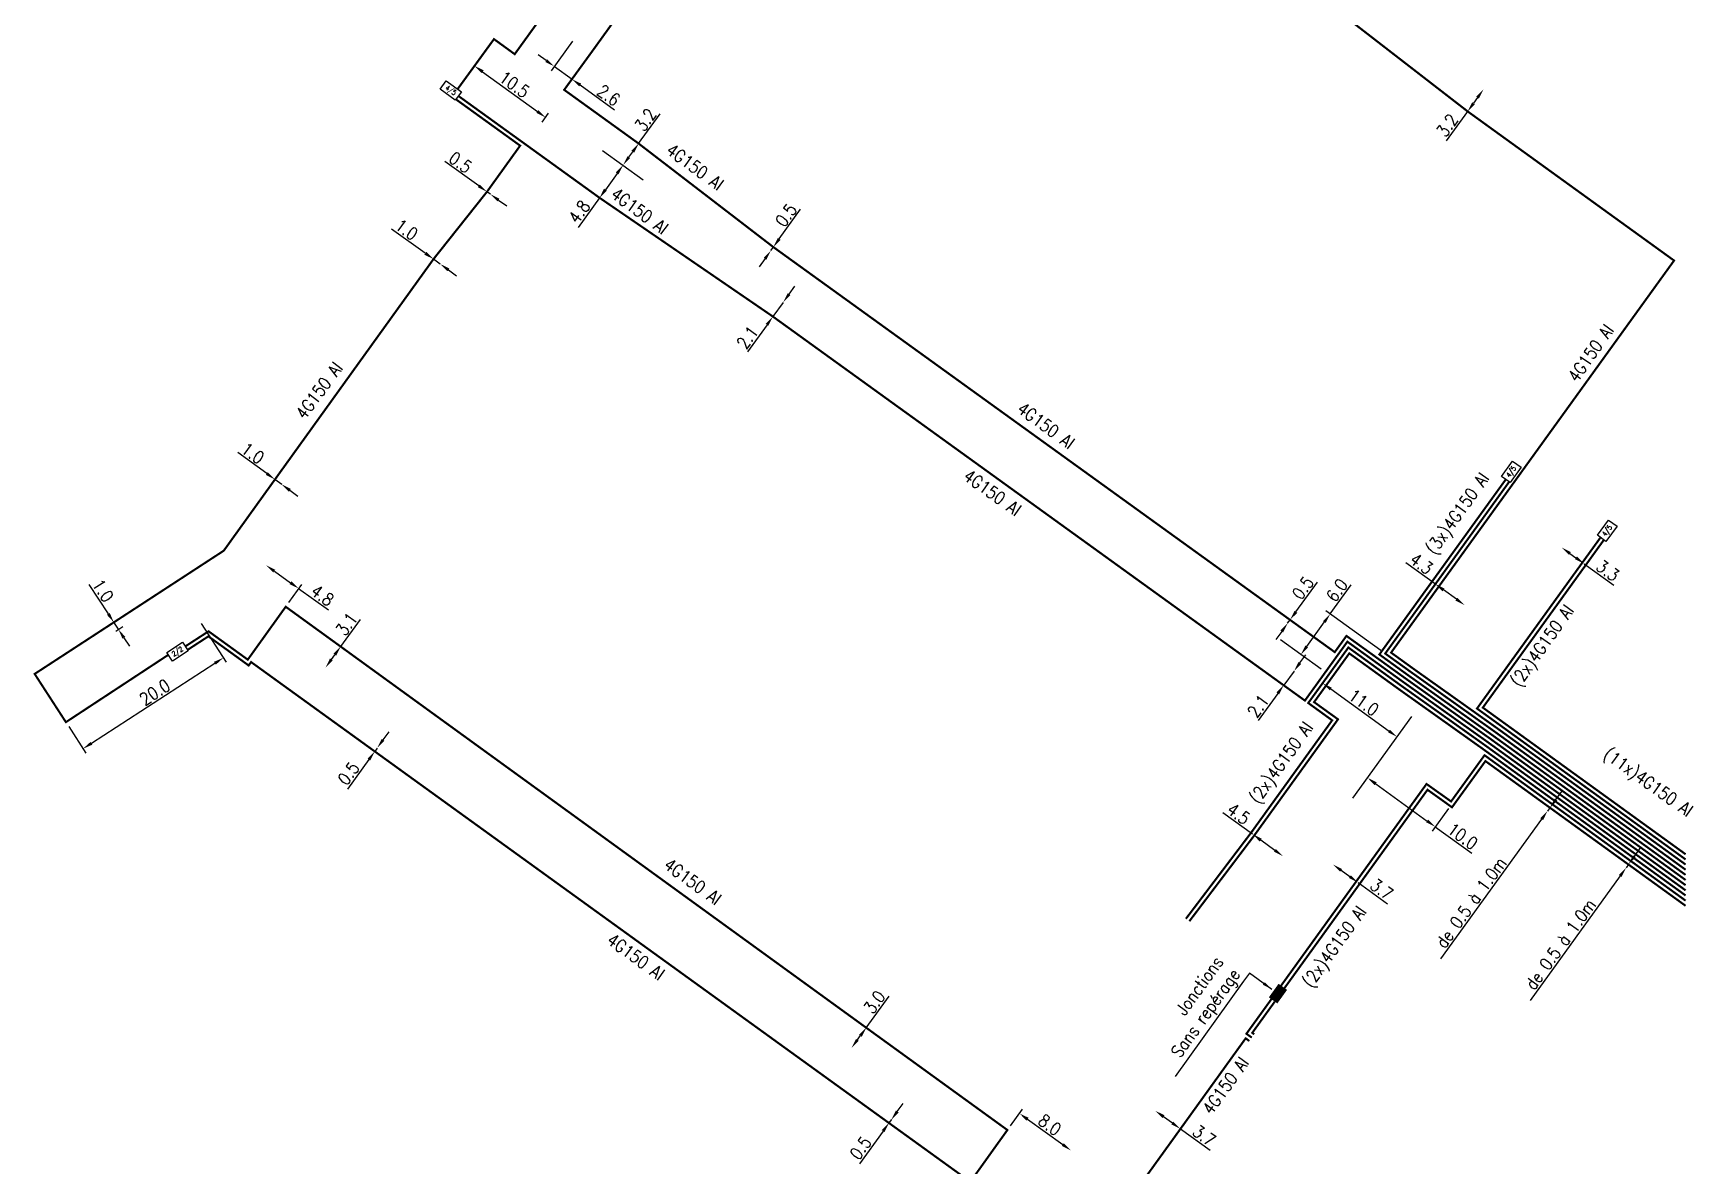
# Model space of a CAD drawing. Header units: millimetres. Extents: x 146511 to 147006, y 145000 to 146000.
# Drawn here: x 146802.3 to 147000.9, y 145139.3 to 145274.8 of the extents above; entities that cross this region are included whole.
import ezdxf
from ezdxf.enums import TextEntityAlignment as Align

# ---------------------------------------------------------------- set-up
doc = ezdxf.new("R2010")
doc.units = ezdxf.units.MM
doc.header["$PDMODE"] = 34
doc.layers.get('0').update_dxf_attribs({"linetype": 'CONTINUOUS'})
doc.layers.get('DEFPOINTS').update_dxf_attribs({"linetype": 'CONTINUOUS'})
for name, color, linetype in [('B_110', 1, 'CONTINUOUS'), ('B_300', 7, 'CONTINUOUS'), ('B_310', 7, 'CONTINUOUS')]:
    doc.layers.add(name, color=color, linetype=linetype)
doc.styles.add('M_ROMANS', font='ROMANS.shx', dxfattribs={"width": 0.75})
doc.styles.get("Standard").update_dxf_attribs({"font": 'romans.shx', "width": 0.85})
doc.dimstyles.get("Standard").update_dxf_attribs({"dimtxt": 1.5, "dimasz": 1.2, "dimexe": 0.625, "dimexo": 0.625, "dimgap": 0.25, "dimtad": 1, "dimdec": 1, "dimzin": 0, "dimdsep": 46, "dimtxsty": 'Standard', "dimcen": -0.5, "dimadec": 0, "dimazin": 0, "dimtfac": 1, "dimtdec": 1, "dimtmove": 0, "dimatfit": 3, "dimfxl": 1, "dimtolj": 1, "dimtzin": 0, "dimarcsym": 0})

# ---------------------------------------------------------------- blocks, each defined once
blk = doc.blocks.new('*D19')
at = {"layer": 'B_110', "color": 0, "linetype": 'Continuous', "lineweight": -2, "transparency": 16777216}
for p, q in [((146919.21, 145144.07), (146920.65, 145146.07)), ((146921.26, 145144.86), (146925.48, 145141.82))]:
    blk.add_line(p, q, dxfattribs=at)
at = {"layer": 'B_110', "color": 0, "linetype": 'Continuous', "transparency": 16777216}
for points in [[(146921.38, 145145.03), (146921.14, 145144.7), (146920.29, 145145.56)], [(146925.59, 145141.99), (146925.36, 145141.66), (146926.45, 145141.12)]]:
    blk.add_solid(points, dxfattribs=at)
at = {"layer": 'DEFPOINTS', "color": 0, "linetype": 'Continuous', "transparency": 16777216}
for p in [(146918.85, 145143.57), (146926.45, 145141.12), (146926.45, 145141.12)]:
    blk.add_point(p, dxfattribs=at)
at = {"layer": 'B_110', "color": 0, "linetype": 'Continuous', "transparency": 16777216, "insert": (146923.92, 145144.18), "char_height": 1.5, "attachment_point": 5, "rotation": 324.2233}
blk.add_mtext('\\A1;8.0', dxfattribs=at)
blk = doc.blocks.new('*D21')
at = {"layer": 'B_110', "color": 0, "linetype": 'Continuous', "lineweight": -2, "transparency": 16777216}
for p, q in [((146901.96, 145155.81), (146904.69, 145159.57)), ((146900.9, 145154.36), (146901.25, 145154.84))]:
    blk.add_line(p, q, dxfattribs=at)
at = {"layer": 'B_110', "color": 0, "linetype": 'Continuous', "transparency": 16777216}
for points in [[(146900.74, 145154.47), (146901.06, 145154.24), (146900.2, 145153.38)], [(146901.09, 145154.96), (146901.42, 145154.72), (146901.96, 145155.81)]]:
    blk.add_solid(points, dxfattribs=at)
at = {"layer": 'DEFPOINTS', "color": 0, "linetype": 'Continuous', "transparency": 16777216}
for p in [(146901.96, 145155.81), (146900.2, 145153.38), (146900.2, 145153.38)]:
    blk.add_point(p, dxfattribs=at)
at = {"layer": 'B_110', "color": 0, "linetype": 'Continuous', "transparency": 16777216, "insert": (146902.95, 145158.88), "char_height": 1.5, "attachment_point": 5, "rotation": 54.0494}
blk.add_mtext('\\A1;3.0', dxfattribs=at)
blk = doc.blocks.new('*D22')
at = {"layer": 'B_110', "color": 0, "linetype": 'Continuous', "lineweight": -2, "transparency": 16777216}
for p, q in [((146905.68, 145145.79), (146906.38, 145146.76)), ((146904.97, 145144.81), (146904.68, 145144.41)), ((146903.98, 145143.44), (146901.17, 145139.54))]:
    blk.add_line(p, q, dxfattribs=at)
at = {"layer": 'B_110', "color": 0, "linetype": 'Continuous', "transparency": 16777216}
for points in [[(146903.82, 145143.55), (146904.14, 145143.32), (146904.68, 145144.41)], [(146905.51, 145145.9), (146905.84, 145145.67), (146904.97, 145144.81)]]:
    blk.add_solid(points, dxfattribs=at)
at = {"layer": 'DEFPOINTS', "color": 0, "linetype": 'Continuous', "transparency": 16777216}
for p in [(146904.68, 145144.41), (146904.97, 145144.81), (146904.97, 145144.81)]:
    blk.add_point(p, dxfattribs=at)
at = {"layer": 'B_110', "color": 0, "linetype": 'Continuous', "transparency": 16777216, "insert": (146901.28, 145141.42), "char_height": 1.5, "attachment_point": 5, "rotation": 54.1615}
blk.add_mtext('\\A1;0.5', dxfattribs=at)
blk = doc.blocks.new('*D23')
at = {"layer": 'B_110', "color": 0, "linetype": 'Continuous', "lineweight": -2, "transparency": 16777216}
for p, q in [((146844.15, 145190.25), (146844.86, 145191.23)), ((146842.45, 145187.91), (146839.89, 145184.37)), ((146843.45, 145189.28), (146843.15, 145188.88))]:
    blk.add_line(p, q, dxfattribs=at)
at = {"layer": 'B_110', "color": 0, "linetype": 'Continuous', "transparency": 16777216}
for points in [[(146843.99, 145190.37), (146844.31, 145190.14), (146843.45, 145189.28)], [(146842.29, 145188.02), (146842.61, 145187.79), (146843.15, 145188.88)]]:
    blk.add_solid(points, dxfattribs=at)
at = {"layer": 'DEFPOINTS', "color": 0, "linetype": 'Continuous', "transparency": 16777216}
for p in [(146843.15, 145188.88), (146843.45, 145189.28), (146843.45, 145189.28)]:
    blk.add_point(p, dxfattribs=at)
at = {"layer": 'B_110', "color": 0, "linetype": 'Continuous', "transparency": 16777216, "insert": (146840.01, 145186.24), "char_height": 1.5, "attachment_point": 5, "rotation": 54.0744}
blk.add_mtext('\\A1;0.5', dxfattribs=at)
blk = doc.blocks.new('*D25')
at = {"layer": 'B_110', "color": 0, "linetype": 'Continuous', "lineweight": -2, "transparency": 16777216}
for p, q in [((146839.08, 145201.42), (146841.43, 145204.66)), ((146837.96, 145199.88), (146838.37, 145200.45))]:
    blk.add_line(p, q, dxfattribs=at)
at = {"layer": 'B_110', "color": 0, "linetype": 'Continuous', "transparency": 16777216}
for points in [[(146837.8, 145200), (146838.12, 145199.77), (146837.26, 145198.91)], [(146838.21, 145200.57), (146838.54, 145200.33), (146839.08, 145201.42)]]:
    blk.add_solid(points, dxfattribs=at)
at = {"layer": 'DEFPOINTS', "color": 0, "linetype": 'Continuous', "transparency": 16777216}
for p in [(146839.08, 145201.42), (146837.26, 145198.91), (146837.26, 145198.91)]:
    blk.add_point(p, dxfattribs=at)
at = {"layer": 'B_110', "color": 0, "linetype": 'Continuous', "transparency": 16777216, "insert": (146839.8, 145204.12), "char_height": 1.5, "attachment_point": 5, "rotation": 54.0399}
blk.add_mtext('\\A1;3.1', dxfattribs=at)
blk = doc.blocks.new('*D26')
at = {"layer": 'B_110', "color": 0, "linetype": 'Continuous', "lineweight": -2, "transparency": 16777216}
for p, q in [((146831.14, 145210.46), (146833.07, 145209.07)), ((146832.86, 145206.71), (146834.41, 145208.87)), ((146834.05, 145208.37), (146837.6, 145205.82))]:
    blk.add_line(p, q, dxfattribs=at)
at = {"layer": 'B_110', "color": 0, "linetype": 'Continuous', "transparency": 16777216}
for points in [[(146831.25, 145210.62), (146831.02, 145210.3), (146830.16, 145211.16)], [(146833.19, 145209.23), (146832.96, 145208.9), (146834.05, 145208.37)]]:
    blk.add_solid(points, dxfattribs=at)
at = {"layer": 'DEFPOINTS', "color": 0, "linetype": 'Continuous', "transparency": 16777216}
for p in [(146830.16, 145211.16), (146830.16, 145211.16), (146832.49, 145206.2)]:
    blk.add_point(p, dxfattribs=at)
at = {"layer": 'B_110', "color": 0, "linetype": 'Continuous', "transparency": 16777216, "insert": (146836.89, 145207.55), "char_height": 1.5, "attachment_point": 5, "rotation": 324.3163}
blk.add_mtext('\\A1;4.8', dxfattribs=at)
blk = doc.blocks.new('*D27')
at = {"layer": 'B_110', "color": 0, "linetype": 'Continuous', "lineweight": -2, "transparency": 16777216}
for p, q in [((146822.37, 145204.2), (146825.38, 145199.56)), ((146809.26, 145189.86), (146824.03, 145199.43)), ((146806.54, 145191.85), (146808.59, 145188.68))]:
    blk.add_line(p, q, dxfattribs=at)
at = {"layer": 'B_110', "color": 0, "linetype": 'Continuous', "transparency": 16777216}
for points in [[(146823.92, 145199.6), (146824.14, 145199.26), (146825.04, 145200.08)], [(146809.15, 145190.02), (146809.37, 145189.69), (146808.25, 145189.2)]]:
    blk.add_solid(points, dxfattribs=at)
at = {"layer": 'DEFPOINTS', "color": 0, "linetype": 'Continuous', "transparency": 16777216}
for p in [(146822.03, 145204.72), (146825.04, 145200.08), (146806.2, 145192.38)]:
    blk.add_point(p, dxfattribs=at)
at = {"layer": 'B_110', "color": 0, "linetype": 'Continuous', "transparency": 16777216, "insert": (146816.84, 145195.96), "char_height": 1.5, "attachment_point": 5, "rotation": 32.9418}
blk.add_mtext('\\A1;20.0', dxfattribs=at)
blk = doc.blocks.new('*D35')
at = {"layer": 'B_110', "color": 0, "linetype": 'Continuous', "lineweight": -2, "transparency": 16777216}
for p, q in [((146811.28, 145205.33), (146808.99, 145208.84)), ((146811.62, 145204.12), (146812.46, 145204.67)), ((146812.48, 145203.49), (146811.93, 145204.33)), ((146812.17, 145203.28), (146813, 145203.83)), ((146813.14, 145202.48), (146813.79, 145201.48))]:
    blk.add_line(p, q, dxfattribs=at)
at = {"layer": 'B_110', "color": 0, "linetype": 'Continuous', "transparency": 16777216}
for points in [[(146811.45, 145205.44), (146811.11, 145205.22), (146811.93, 145204.33)], [(146813.3, 145202.59), (146812.97, 145202.37), (146812.48, 145203.49)]]:
    blk.add_solid(points, dxfattribs=at)
at = {"layer": 'DEFPOINTS', "color": 0, "linetype": 'Continuous', "transparency": 16777216}
for p in [(146811.1, 145203.78), (146811.64, 145202.94), (146812.48, 145203.49)]:
    blk.add_point(p, dxfattribs=at)
at = {"layer": 'B_110', "color": 0, "linetype": 'Continuous', "transparency": 16777216, "insert": (146810.64, 145208.13), "char_height": 1.5, "attachment_point": 5, "rotation": 303.1089}
blk.add_mtext('\\A1;1.0', dxfattribs=at)
blk = doc.blocks.new('B_310_02')
at = {"color": 0, "linetype": 'Continuous', "flags": 128}
blk.add_lwpolyline([(-2.25, -1.25), (-2.25, 1.25), (2.25, 1.25), (2.25, -1.25)], close=True, dxfattribs=at)
at = {"color": 0, "linetype": 'Continuous', "style": 'M_ROMANS', "width": 0.75}
blk.add_text('2/2', height=1.2, dxfattribs=at).set_placement((0, 0), align=Align.MIDDLE)
at = {"color": 0, "linetype": 'Continuous', "style": 'M_ROMANS', "width": 0.75, "flags": 3}
for tag, p in [('DEF_COUP', (0, -7.5)), ('DEF_LEG', (0, -5)), ('DEF_TYPE', (0, -10))]:
    blk.add_attdef(tag, text='', height=1.2, dxfattribs=at).set_placement(p, align=Align.MIDDLE)
blk = doc.blocks.new('*D36')
at = {"layer": 'B_110', "color": 0, "linetype": 'Continuous', "lineweight": -2, "transparency": 16777216}
for p, q in [((146830.24, 145222.12), (146826.77, 145224.64)), ((146832.02, 145220.83), (146831.21, 145221.42)), ((146832.99, 145220.13), (146833.97, 145219.42))]:
    blk.add_line(p, q, dxfattribs=at)
at = {"layer": 'B_110', "color": 0, "linetype": 'Continuous', "transparency": 16777216}
for points in [[(146830.36, 145222.29), (146830.12, 145221.96), (146831.21, 145221.42)], [(146833.11, 145220.29), (146832.88, 145219.97), (146832.02, 145220.83)]]:
    blk.add_solid(points, dxfattribs=at)
at = {"layer": 'DEFPOINTS', "color": 0, "linetype": 'Continuous', "transparency": 16777216}
for p in [(146831.21, 145221.42), (146832.02, 145220.83), (146832.02, 145220.83)]:
    blk.add_point(p, dxfattribs=at)
at = {"layer": 'B_110', "color": 0, "linetype": 'Continuous', "transparency": 16777216, "insert": (146828.56, 145224.57), "char_height": 1.5, "attachment_point": 5, "rotation": 324.0681}
blk.add_mtext('\\A1;1.0', dxfattribs=at)
blk = doc.blocks.new('*D37')
at = {"layer": 'B_110', "color": 0, "linetype": 'Continuous', "lineweight": -2, "transparency": 16777216}
for p, q in [((146849.2, 145248.49), (146845.17, 145251.39)), ((146850.99, 145247.2), (146850.18, 145247.79)), ((146851.97, 145246.5), (146852.94, 145245.8))]:
    blk.add_line(p, q, dxfattribs=at)
at = {"layer": 'B_110', "color": 0, "linetype": 'Continuous', "transparency": 16777216}
for points in [[(146849.32, 145248.65), (146849.09, 145248.33), (146850.18, 145247.79)], [(146852.08, 145246.67), (146851.85, 145246.34), (146850.99, 145247.2)]]:
    blk.add_solid(points, dxfattribs=at)
at = {"layer": 'DEFPOINTS', "color": 0, "linetype": 'Continuous', "transparency": 16777216}
for p in [(146850.18, 145247.79), (146850.99, 145247.2), (146850.99, 145247.2)]:
    blk.add_point(p, dxfattribs=at)
at = {"layer": 'B_110', "color": 0, "linetype": 'Continuous', "transparency": 16777216, "insert": (146846.96, 145251.33), "char_height": 1.5, "attachment_point": 5, "rotation": 324.2958}
blk.add_mtext('\\A1;1.0', dxfattribs=at)
blk = doc.blocks.new('*D38')
at = {"layer": 'B_110', "color": 0, "linetype": 'Continuous', "lineweight": -2, "transparency": 16777216}
for p, q in [((146976.56, 145187.36), (146984.28, 145181.77)), ((146984.47, 145183.11), (146985.18, 145184.09)), ((146983.77, 145182.14), (146983.48, 145181.74)), ((146982.77, 145180.76), (146970.69, 145164.06))]:
    blk.add_line(p, q, dxfattribs=at)
at = {"layer": 'B_110', "color": 0, "linetype": 'Continuous', "transparency": 16777216}
for points in [[(146984.31, 145183.23), (146984.64, 145183), (146983.77, 145182.14)], [(146982.61, 145180.88), (146982.94, 145180.65), (146983.48, 145181.74)]]:
    blk.add_solid(points, dxfattribs=at)
at = {"layer": 'DEFPOINTS', "color": 0, "linetype": 'Continuous', "transparency": 16777216}
for p in [(146976.05, 145187.73), (146983.48, 145181.74), (146983.48, 145181.74)]:
    blk.add_point(p, dxfattribs=at)
at = {"layer": 'B_110', "color": 0, "linetype": 'Continuous', "transparency": 16777216, "insert": (146974.33, 145170.8), "char_height": 1.5, "attachment_point": 5, "rotation": 54.1218}
blk.add_mtext('\\A1;de 0.5 à 1.0m', dxfattribs=at)
blk = doc.blocks.new('*D39')
at = {"layer": 'B_110', "color": 0, "linetype": 'Continuous', "lineweight": -2, "transparency": 16777216}
for p, q in [((146993.87, 145176.32), (146994.57, 145177.29)), ((146992.17, 145173.97), (146981.39, 145159.07)), ((146993.16, 145175.35), (146992.87, 145174.94))]:
    blk.add_line(p, q, dxfattribs=at)
at = {"layer": 'B_110', "color": 0, "linetype": 'Continuous', "transparency": 16777216}
for points in [[(146993.71, 145176.44), (146994.03, 145176.2), (146993.16, 145175.35)], [(146992.01, 145174.09), (146992.33, 145173.85), (146992.87, 145174.94)]]:
    blk.add_solid(points, dxfattribs=at)
at = {"layer": 'DEFPOINTS', "color": 0, "linetype": 'Continuous', "transparency": 16777216}
for p in [(146992.87, 145174.94), (146992.87, 145174.94), (146993.16, 145175.35)]:
    blk.add_point(p, dxfattribs=at)
at = {"layer": 'B_110', "color": 0, "linetype": 'Continuous', "transparency": 16777216, "insert": (146985.03, 145165.81), "char_height": 1.5, "attachment_point": 5, "rotation": 54.1218}
blk.add_mtext('\\A1;de 0.5 à 1.0m', dxfattribs=at)
blk = doc.blocks.new('*D40')
at = {"layer": 'B_110', "color": 0, "linetype": 'Continuous', "lineweight": -2, "transparency": 16777216}
for p, q in [((146962.92, 145185), (146969.08, 145180.55)), ((146971.63, 145182.03), (146969.69, 145179.34)), ((146970.05, 145179.85), (146974.43, 145176.69))]:
    blk.add_line(p, q, dxfattribs=at)
at = {"layer": 'B_110', "color": 0, "linetype": 'Continuous', "transparency": 16777216}
for points in [[(146963.04, 145185.17), (146962.8, 145184.84), (146961.95, 145185.71)], [(146969.2, 145180.72), (146968.96, 145180.39), (146970.05, 145179.85)]]:
    blk.add_solid(points, dxfattribs=at)
at = {"layer": 'DEFPOINTS', "color": 0, "linetype": 'Continuous', "transparency": 16777216}
for p in [(146961.95, 145185.71), (146961.95, 145185.71), (146972, 145182.54)]:
    blk.add_point(p, dxfattribs=at)
at = {"layer": 'B_110', "color": 0, "linetype": 'Continuous', "transparency": 16777216, "insert": (146973.32, 145178.73), "char_height": 1.5, "attachment_point": 5, "rotation": 324.1615}
blk.add_mtext('\\A1;10.0', dxfattribs=at)
blk = doc.blocks.new('*D41')
at = {"layer": 'B_110', "color": 0, "linetype": 'Continuous', "lineweight": -2, "transparency": 16777216}
for p, q in [((146937.53, 145145.17), (146938.59, 145144.41)), ((146939.56, 145143.71), (146943.11, 145141.15))]:
    blk.add_line(p, q, dxfattribs=at)
at = {"layer": 'B_110', "color": 0, "linetype": 'Continuous', "transparency": 16777216}
for points in [[(146937.65, 145145.33), (146937.41, 145145.01), (146936.56, 145145.87)], [(146938.7, 145144.57), (146938.47, 145144.25), (146939.56, 145143.71)]]:
    blk.add_solid(points, dxfattribs=at)
at = {"layer": 'DEFPOINTS', "color": 0, "linetype": 'Continuous', "transparency": 16777216}
for p in [(146936.56, 145145.87), (146936.56, 145145.87), (146939.56, 145143.71)]:
    blk.add_point(p, dxfattribs=at)
at = {"layer": 'B_110', "color": 0, "linetype": 'Continuous', "transparency": 16777216, "insert": (146942.4, 145142.89), "char_height": 1.5, "attachment_point": 5, "rotation": 324.2352}
blk.add_mtext('\\A1;3.7', dxfattribs=at)
blk = doc.blocks.new('*D42')
at = {"layer": 'B_110', "color": 0, "linetype": 'Continuous', "lineweight": -2, "transparency": 16777216}
for p, q in [((146958.78, 145174.65), (146959.83, 145173.89)), ((146960.81, 145173.19), (146964.35, 145170.63))]:
    blk.add_line(p, q, dxfattribs=at)
at = {"layer": 'B_110', "color": 0, "linetype": 'Continuous', "transparency": 16777216}
for points in [[(146958.9, 145174.81), (146958.66, 145174.49), (146957.81, 145175.35)], [(146959.95, 145174.05), (146959.72, 145173.73), (146960.81, 145173.19)]]:
    blk.add_solid(points, dxfattribs=at)
at = {"layer": 'DEFPOINTS', "color": 0, "linetype": 'Continuous', "transparency": 16777216}
for p in [(146957.81, 145175.35), (146957.81, 145175.35), (146960.81, 145173.19)]:
    blk.add_point(p, dxfattribs=at)
at = {"layer": 'B_110', "color": 0, "linetype": 'Continuous', "transparency": 16777216, "insert": (146963.65, 145172.37), "char_height": 1.5, "attachment_point": 5, "rotation": 324.201}
blk.add_mtext('\\A1;3.7', dxfattribs=at)
blk = doc.blocks.new('*D43')
at = {"layer": 'B_110', "color": 0, "linetype": 'Continuous', "lineweight": -2, "transparency": 16777216}
for p, q in [((146948.19, 145178.97), (146944.64, 145181.53)), ((146950.87, 145177.04), (146949.16, 145178.27))]:
    blk.add_line(p, q, dxfattribs=at)
at = {"layer": 'B_110', "color": 0, "linetype": 'Continuous', "transparency": 16777216}
for points in [[(146949.28, 145178.43), (146949.05, 145178.1), (146948.19, 145178.97)], [(146950.98, 145177.2), (146950.75, 145176.88), (146951.84, 145176.34)]]:
    blk.add_solid(points, dxfattribs=at)
at = {"layer": 'DEFPOINTS', "color": 0, "linetype": 'Continuous', "transparency": 16777216}
for p in [(146948.19, 145178.97), (146951.84, 145176.34), (146951.84, 145176.34)]:
    blk.add_point(p, dxfattribs=at)
at = {"layer": 'B_110', "color": 0, "linetype": 'Continuous', "transparency": 16777216, "insert": (146946.51, 145181.41), "char_height": 1.5, "attachment_point": 5, "rotation": 324.198}
blk.add_mtext('\\A1;4.5', dxfattribs=at)
blk = doc.blocks.new('*D44')
at = {"layer": 'B_110', "color": 0, "linetype": 'Continuous', "lineweight": -2, "transparency": 16777216}
blk.add_line((146957.55, 145196.35), (146964.52, 145191.31), dxfattribs=at)
at = {"layer": 'B_110', "color": 0, "linetype": 'Continuous', "transparency": 16777216}
for points in [[(146957.66, 145196.51), (146957.43, 145196.19), (146956.57, 145197.05)], [(146964.63, 145191.48), (146964.4, 145191.15), (146965.49, 145190.61)]]:
    blk.add_solid(points, dxfattribs=at)
at = {"layer": 'DEFPOINTS', "color": 0, "linetype": 'Continuous', "transparency": 16777216}
for p in [(146956.57, 145197.05), (146965.49, 145190.61), (146965.49, 145190.61)]:
    blk.add_point(p, dxfattribs=at)
at = {"layer": 'B_110', "color": 0, "linetype": 'Continuous', "transparency": 16777216, "insert": (146961.48, 145194.74), "char_height": 1.5, "attachment_point": 5, "rotation": 324.1615}
blk.add_mtext('\\A1;11.0', dxfattribs=at)
blk = doc.blocks.new('*D45')
at = {"layer": 'B_110', "color": 0, "linetype": 'Continuous', "lineweight": -2, "transparency": 16777216}
for p, q in [((146957.48, 145205.34), (146960, 145208.83)), ((146963.55, 145200.95), (146956.97, 145205.7)), ((146954.67, 145201.45), (146956.78, 145204.37))]:
    blk.add_line(p, q, dxfattribs=at)
at = {"layer": 'B_110', "color": 0, "linetype": 'Continuous', "transparency": 16777216}
for points in [[(146956.61, 145204.48), (146956.94, 145204.25), (146957.48, 145205.34)], [(146954.51, 145201.56), (146954.83, 145201.33), (146953.97, 145200.47)]]:
    blk.add_solid(points, dxfattribs=at)
at = {"layer": 'DEFPOINTS', "color": 0, "linetype": 'Continuous', "transparency": 16777216}
for p in [(146953.97, 145200.47), (146953.97, 145200.47), (146964.06, 145200.59)]:
    blk.add_point(p, dxfattribs=at)
at = {"layer": 'B_110', "color": 0, "linetype": 'Continuous', "transparency": 16777216, "insert": (146958.28, 145208.16), "char_height": 1.5, "attachment_point": 5, "rotation": 54.1888}
blk.add_mtext('\\A1;6.0', dxfattribs=at)
blk = doc.blocks.new('*D46')
at = {"layer": 'B_110', "color": 0, "linetype": 'Continuous', "lineweight": -2, "transparency": 16777216}
for p, q in [((146953.85, 145199.46), (146954.55, 145200.44)), ((146953.15, 145198.49), (146951.91, 145196.79)), ((146951.21, 145195.82), (146948.86, 145192.57))]:
    blk.add_line(p, q, dxfattribs=at)
at = {"layer": 'B_110', "color": 0, "linetype": 'Continuous', "transparency": 16777216}
for points in [[(146953.69, 145199.58), (146954.01, 145199.35), (146953.15, 145198.49)], [(146951.05, 145195.94), (146951.37, 145195.7), (146951.91, 145196.79)]]:
    blk.add_solid(points, dxfattribs=at)
at = {"layer": 'DEFPOINTS', "color": 0, "linetype": 'Continuous', "transparency": 16777216}
for p in [(146953.15, 145198.49), (146953.15, 145198.49), (146951.91, 145196.79)]:
    blk.add_point(p, dxfattribs=at)
at = {"layer": 'B_110', "color": 0, "linetype": 'Continuous', "transparency": 16777216, "insert": (146948.87, 145194.3), "char_height": 1.5, "attachment_point": 5, "rotation": 54.1119}
blk.add_mtext('\\A1;2.1', dxfattribs=at)
blk = doc.blocks.new('*D47')
at = {"layer": 'B_110', "color": 0, "linetype": 'Continuous', "lineweight": -2, "transparency": 16777216}
for p, q in [((146892.72, 145243.59), (146893.42, 145244.57)), ((146892.02, 145242.62), (146890.79, 145240.92)), ((146890.09, 145239.94), (146887.74, 145236.69))]:
    blk.add_line(p, q, dxfattribs=at)
at = {"layer": 'B_110', "color": 0, "linetype": 'Continuous', "transparency": 16777216}
for points in [[(146892.56, 145243.71), (146892.88, 145243.48), (146892.02, 145242.62)], [(146889.93, 145240.06), (146890.25, 145239.83), (146890.79, 145240.92)]]:
    blk.add_solid(points, dxfattribs=at)
at = {"layer": 'DEFPOINTS', "color": 0, "linetype": 'Continuous', "transparency": 16777216}
for p in [(146892.02, 145242.62), (146892.02, 145242.62), (146890.79, 145240.92)]:
    blk.add_point(p, dxfattribs=at)
at = {"layer": 'B_110', "color": 0, "linetype": 'Continuous', "transparency": 16777216, "insert": (146887.76, 145238.42), "char_height": 1.5, "attachment_point": 5, "rotation": 54.186}
blk.add_mtext('\\A1;2.1', dxfattribs=at)
blk = doc.blocks.new('*D48')
at = {"layer": 'B_110', "color": 0, "linetype": 'Continuous', "lineweight": -2, "transparency": 16777216}
for p, q in [((146953.37, 145205.59), (146955.94, 145209.13)), ((146952.38, 145204.21), (146952.67, 145204.62)), ((146951.68, 145203.24), (146950.97, 145202.27))]:
    blk.add_line(p, q, dxfattribs=at)
at = {"layer": 'B_110', "color": 0, "linetype": 'Continuous', "transparency": 16777216}
for points in [[(146953.21, 145205.71), (146953.54, 145205.47), (146952.67, 145204.62)], [(146951.51, 145203.36), (146951.84, 145203.12), (146952.38, 145204.21)]]:
    blk.add_solid(points, dxfattribs=at)
at = {"layer": 'DEFPOINTS', "color": 0, "linetype": 'Continuous', "transparency": 16777216}
for p in [(146952.38, 145204.21), (146952.38, 145204.21), (146952.67, 145204.62)]:
    blk.add_point(p, dxfattribs=at)
at = {"layer": 'B_110', "color": 0, "linetype": 'Continuous', "transparency": 16777216, "insert": (146954.2, 145208.44), "char_height": 1.5, "attachment_point": 5, "rotation": 54.1369}
blk.add_mtext('\\A1;0.5', dxfattribs=at)
blk = doc.blocks.new('*D49')
at = {"layer": 'B_110', "color": 0, "linetype": 'Continuous', "lineweight": -2, "transparency": 16777216}
for p, q in [((146891.56, 145250.2), (146894.11, 145253.75)), ((146889.86, 145247.85), (146889.16, 145246.88)), ((146890.56, 145248.82), (146890.85, 145249.23))]:
    blk.add_line(p, q, dxfattribs=at)
at = {"layer": 'B_110', "color": 0, "linetype": 'Continuous', "transparency": 16777216}
for points in [[(146891.39, 145250.32), (146891.72, 145250.09), (146890.85, 145249.23)], [(146889.7, 145247.97), (146890.02, 145247.73), (146890.56, 145248.82)]]:
    blk.add_solid(points, dxfattribs=at)
at = {"layer": 'DEFPOINTS', "color": 0, "linetype": 'Continuous', "transparency": 16777216}
for p in [(146890.56, 145248.82), (146890.56, 145248.82), (146890.85, 145249.23)]:
    blk.add_point(p, dxfattribs=at)
at = {"layer": 'B_110', "color": 0, "linetype": 'Continuous', "transparency": 16777216, "insert": (146892.37, 145253.05), "char_height": 1.5, "attachment_point": 5, "rotation": 54.1958}
blk.add_mtext('\\A1;0.5', dxfattribs=at)
blk = doc.blocks.new('*D50')
at = {"layer": 'B_110', "color": 0, "linetype": 'Continuous', "lineweight": -2, "transparency": 16777216}
for p, q in [((146970.06, 145208.9), (146966.52, 145211.46)), ((146972.58, 145207.09), (146971.04, 145208.2))]:
    blk.add_line(p, q, dxfattribs=at)
at = {"layer": 'B_110', "color": 0, "linetype": 'Continuous', "transparency": 16777216}
for points in [[(146971.15, 145208.36), (146970.92, 145208.04), (146970.06, 145208.9)], [(146972.69, 145207.25), (146972.46, 145206.93), (146973.55, 145206.39)]]:
    blk.add_solid(points, dxfattribs=at)
at = {"layer": 'DEFPOINTS', "color": 0, "linetype": 'Continuous', "transparency": 16777216}
for p in [(146970.06, 145208.9), (146973.55, 145206.39), (146973.55, 145206.39)]:
    blk.add_point(p, dxfattribs=at)
at = {"layer": 'B_110', "color": 0, "linetype": 'Continuous', "transparency": 16777216, "insert": (146968.39, 145211.34), "char_height": 1.5, "attachment_point": 5, "rotation": 324.1818}
blk.add_mtext('\\A1;4.3', dxfattribs=at)
blk = doc.blocks.new('*D51')
at = {"layer": 'B_110', "color": 0, "linetype": 'Continuous', "lineweight": -2, "transparency": 16777216}
for p, q in [((146973.92, 145265.47), (146971.36, 145261.93)), ((146975.11, 145267.12), (146974.62, 145266.45))]:
    blk.add_line(p, q, dxfattribs=at)
at = {"layer": 'B_110', "color": 0, "linetype": 'Continuous', "transparency": 16777216}
for points in [[(146974.94, 145267.24), (146975.27, 145267), (146975.81, 145268.09)], [(146974.46, 145266.56), (146974.78, 145266.33), (146973.92, 145265.47)]]:
    blk.add_solid(points, dxfattribs=at)
at = {"layer": 'DEFPOINTS', "color": 0, "linetype": 'Continuous', "transparency": 16777216}
for p in [(146975.81, 145268.09), (146975.81, 145268.09), (146973.92, 145265.47)]:
    blk.add_point(p, dxfattribs=at)
at = {"layer": 'B_110', "color": 0, "linetype": 'Continuous', "transparency": 16777216, "insert": (146971.48, 145263.8), "char_height": 1.5, "attachment_point": 5, "rotation": 54.14}
blk.add_mtext('\\A1;3.2', dxfattribs=at)
blk = doc.blocks.new('B_310_03')
at = {"color": 0, "linetype": 'Continuous', "flags": 128}
blk.add_lwpolyline([(-2.25, -1.25), (-2.25, 1.25), (2.25, 1.25), (2.25, -1.25)], close=True, dxfattribs=at)
at = {"color": 0, "linetype": 'Continuous', "style": 'M_ROMANS', "width": 0.75}
blk.add_text('4/5', height=1.2, dxfattribs=at).set_placement((0, 0), align=Align.MIDDLE)
at = {"color": 0, "linetype": 'Continuous', "width": 0.75, "flags": 3}
for tag, p in [('DEF_COUP', (0, -7.5)), ('DEF_LEG', (0, -5)), ('DEF_TYPE', (0, -10))]:
    blk.add_attdef(tag, text='', height=1.2, dxfattribs=at).set_placement(p, align=Align.MIDDLE)
blk = doc.blocks.new('*D52')
at = {"layer": 'B_110', "color": 0, "linetype": 'Continuous', "lineweight": -2, "transparency": 16777216}
for p, q in [((146986.16, 145212.57), (146986.88, 145212.04)), ((146987.86, 145211.34), (146991.4, 145208.78))]:
    blk.add_line(p, q, dxfattribs=at)
at = {"layer": 'B_110', "color": 0, "linetype": 'Continuous', "transparency": 16777216}
for points in [[(146986.27, 145212.73), (146986.04, 145212.41), (146985.18, 145213.27)], [(146987, 145212.2), (146986.77, 145211.88), (146987.86, 145211.34)]]:
    blk.add_solid(points, dxfattribs=at)
at = {"layer": 'DEFPOINTS', "color": 0, "linetype": 'Continuous', "transparency": 16777216}
for p in [(146985.18, 145213.27), (146985.18, 145213.27), (146987.86, 145211.34)]:
    blk.add_point(p, dxfattribs=at)
at = {"layer": 'B_110', "color": 0, "linetype": 'Continuous', "transparency": 16777216, "insert": (146990.7, 145210.52), "char_height": 1.5, "attachment_point": 5, "rotation": 324.182}
blk.add_mtext('\\A1;3.3', dxfattribs=at)
blk = doc.blocks.new('*D53')
at = {"layer": 'B_110', "color": 0, "linetype": 'Continuous', "lineweight": -2, "transparency": 16777216}
for p, q in [((146872.15, 145258.05), (146870.75, 145256.1)), ((146870.05, 145255.13), (146867.49, 145251.59))]:
    blk.add_line(p, q, dxfattribs=at)
at = {"layer": 'B_110', "color": 0, "linetype": 'Continuous', "transparency": 16777216}
for points in [[(146871.99, 145258.17), (146872.32, 145257.93), (146872.86, 145259.02)], [(146870.59, 145256.22), (146870.91, 145255.99), (146870.05, 145255.13)]]:
    blk.add_solid(points, dxfattribs=at)
at = {"layer": 'DEFPOINTS', "color": 0, "linetype": 'Continuous', "transparency": 16777216}
for p in [(146872.86, 145259.02), (146872.86, 145259.02), (146870.05, 145255.13)]:
    blk.add_point(p, dxfattribs=at)
at = {"layer": 'B_110', "color": 0, "linetype": 'Continuous', "transparency": 16777216, "insert": (146867.61, 145253.46), "char_height": 1.5, "attachment_point": 5, "rotation": 54.1751}
blk.add_mtext('\\A1;4.8', dxfattribs=at)
blk = doc.blocks.new('*D54')
at = {"layer": 'B_110', "color": 0, "linetype": 'Continuous', "lineweight": -2, "transparency": 16777216}
for p, q in [((146874.73, 145261.62), (146877.29, 145265.16)), ((146873.56, 145260), (146874.03, 145260.64))]:
    blk.add_line(p, q, dxfattribs=at)
at = {"layer": 'B_110', "color": 0, "linetype": 'Continuous', "transparency": 16777216}
for points in [[(146873.86, 145260.76), (146874.19, 145260.53), (146874.73, 145261.62)], [(146873.4, 145260.11), (146873.72, 145259.88), (146872.86, 145259.02)]]:
    blk.add_solid(points, dxfattribs=at)
at = {"layer": 'DEFPOINTS', "color": 0, "linetype": 'Continuous', "transparency": 16777216}
for p in [(146874.73, 145261.62), (146872.86, 145259.02), (146872.86, 145259.02)]:
    blk.add_point(p, dxfattribs=at)
at = {"layer": 'B_110', "color": 0, "linetype": 'Continuous', "transparency": 16777216, "insert": (146875.55, 145264.46), "char_height": 1.5, "attachment_point": 5, "rotation": 54.1751}
blk.add_mtext('\\A1;3.2', dxfattribs=at)
blk = doc.blocks.new('*D55')
at = {"layer": 'B_110', "color": 0, "linetype": 'Continuous', "lineweight": -2, "transparency": 16777216}
for p, q in [((146855.6, 145256.55), (146851.53, 145259.47)), ((146856.99, 145255.56), (146856.58, 145255.85)), ((146857.96, 145254.86), (146858.94, 145254.16))]:
    blk.add_line(p, q, dxfattribs=at)
at = {"layer": 'B_110', "color": 0, "linetype": 'Continuous', "transparency": 16777216}
for points in [[(146855.72, 145256.72), (146855.49, 145256.39), (146856.58, 145255.85)], [(146858.08, 145255.02), (146857.84, 145254.7), (146856.99, 145255.56)]]:
    blk.add_solid(points, dxfattribs=at)
at = {"layer": 'DEFPOINTS', "color": 0, "linetype": 'Continuous', "transparency": 16777216}
for p in [(146856.58, 145255.85), (146856.99, 145255.56), (146856.99, 145255.56)]:
    blk.add_point(p, dxfattribs=at)
at = {"layer": 'B_110', "color": 0, "linetype": 'Continuous', "transparency": 16777216, "insert": (146853.4, 145259.36), "char_height": 1.5, "attachment_point": 5, "rotation": 324.3495}
blk.add_mtext('\\A1;0.5', dxfattribs=at)
blk = doc.blocks.new('*D56')
at = {"layer": 'B_110', "color": 0, "linetype": 'Continuous', "lineweight": -2, "transparency": 16777216}
for p, q in [((146856.06, 145270.21), (146862.61, 145265.45)), ((146863.18, 145264.2), (146863.95, 145265.25))]:
    blk.add_line(p, q, dxfattribs=at)
at = {"layer": 'B_110', "color": 0, "linetype": 'Continuous', "transparency": 16777216}
for points in [[(146856.18, 145270.38), (146855.94, 145270.05), (146855.09, 145270.92)], [(146862.73, 145265.61), (146862.5, 145265.29), (146863.58, 145264.75)]]:
    blk.add_solid(points, dxfattribs=at)
at = {"layer": 'DEFPOINTS', "color": 0, "linetype": 'Continuous', "transparency": 16777216}
for p in [(146855.09, 145270.92), (146862.82, 145263.69), (146863.58, 145264.75)]:
    blk.add_point(p, dxfattribs=at)
at = {"layer": 'B_110', "color": 0, "linetype": 'Continuous', "transparency": 16777216, "insert": (146859.86, 145268.69), "char_height": 1.5, "attachment_point": 5, "rotation": 323.9786}
blk.add_mtext('\\A1;10.5', dxfattribs=at)
blk = doc.blocks.new('*D59')
at = {"layer": 'B_110', "color": 0, "linetype": 'Continuous', "lineweight": -2, "transparency": 16777216}
for p, q in [((146866.81, 145273.86), (146864.28, 145270.34)), ((146863.67, 145271.55), (146862.7, 145272.25)), ((146868.92, 145272.34), (146866.39, 145268.82)), ((146864.65, 145270.85), (146866.76, 145269.33)), ((146867.73, 145268.63), (146871.85, 145265.66))]:
    blk.add_line(p, q, dxfattribs=at)
at = {"layer": 'B_110', "color": 0, "linetype": 'Continuous', "transparency": 16777216}
for points in [[(146863.79, 145271.71), (146863.56, 145271.39), (146864.65, 145270.85)], [(146867.85, 145268.79), (146867.61, 145268.47), (146866.76, 145269.33)]]:
    blk.add_solid(points, dxfattribs=at)
at = {"layer": 'DEFPOINTS', "color": 0, "linetype": 'Continuous', "transparency": 16777216}
for p in [(146867.18, 145274.36), (146869.29, 145272.84), (146864.65, 145270.85)]:
    blk.add_point(p, dxfattribs=at)
at = {"layer": 'B_110', "color": 0, "linetype": 'Continuous', "transparency": 16777216, "insert": (146871.15, 145267.4), "char_height": 1.5, "attachment_point": 5, "rotation": 324.2373}
blk.add_mtext('\\A1;2.6', dxfattribs=at)
blk = doc.blocks.new('B_300_03')
at = {"color": 0, "linetype": 'Continuous'}
blk.add_solid([(-1, 0.375), (-1, -0.375), (1, 0.375), (1, -0.375)], dxfattribs=at)
at = {"color": 0, "linetype": 'Continuous', "width": 0.75, "flags": 3}
for tag, p in [('DEF_LEG', (0, -4.25)), ('DEF_COUP', (0, -6.75)), ('DEF_TYPE', (0, -9.25))]:
    blk.add_attdef(tag, text='', height=1.2, dxfattribs=at).set_placement(p, align=Align.MIDDLE)

msp = doc.modelspace()

# ---------------------------------------------------------------- linework, layer by layer
at = {"layer": 'B_110', "linetype": 'Continuous', "const_width": 0.25, "flags": 128}
for points in [[(146853.07, 145268.14), (146857.42, 145274.12), (146859.9, 145272.32), (146865.09, 145279.51), (146890.06, 145314.17), (146893.62, 145319.12), (146899.15, 145315.14), (146902.51, 145319.8), (146914.4, 145311.21), (146913.8, 145310.37)], [(147000, 145173.49), (146976.52, 145190.47), (146966.5, 145197.6), (146959.42, 145202.7), (146958.02, 145200.76), (146952.67, 145204.62), (146890.85, 145249.23), (146874.73, 145261.62), (146865.82, 145268.05), (146869.3, 145272.84), (146894.53, 145307.87), (146902.62, 145319.11), (146913.7, 145311.1), (146913.39, 145310.66)], [(147000, 145175.34), (146977.41, 145191.68), (146967.39, 145198.8), (146964.76, 145200.7), (146970.47, 145208.61), (146998.62, 145247.62), (146973.92, 145265.47), (146920.19, 145307.05), (146915.22, 145310.64), (146914.62, 145309.79)], [(147000, 145172.87), (146976.24, 145190.05), (146966.22, 145197.18), (146959.53, 145202.01), (146954.45, 145194.96), (146951.91, 145196.79), (146890.79, 145240.92), (146870.05, 145255.13), (146853.16, 145267.32)], [(146818.46, 145200.44), (146806.2, 145192.38), (146802.46, 145198.15), (146811.1, 145203.78), (146825.09, 145212.9), (146831.21, 145221.42), (146850.18, 145247.79), (146856.58, 145255.85), (146860.55, 145261.37), (146852.86, 145266.92)], [(146978.49, 145221.43), (146969.66, 145209.2), (146963.36, 145200.48), (146966.79, 145198), (146976.81, 145190.87), (147000, 145174.1)], [(146978.89, 145221.14), (146970.06, 145208.9), (146964.06, 145200.59), (146967.1, 145198.4), (146977.12, 145191.27), (147000, 145174.72)], [(146989.82, 145214.48), (146987.66, 145211.49), (146975.04, 145194.01), (147000, 145175.95)], [(146990.22, 145214.19), (146988.06, 145211.19), (146975.74, 145194.12), (147000, 145176.57)], [(146820.49, 145201.45), (146823.27, 145203.25), (146827.96, 145199.86), (146832.5, 145206.19), (146839.08, 145201.42), (146901.96, 145155.81), (146918.85, 145143.57), (146914.42, 145137.38), (146917.21, 145135.36), (146915.7, 145133.43), (146926.09, 145125.92), (146927.58, 145127.87), (146931.62, 145124.95), (146983.99, 145087.16), (146987.31, 145084.78)], [(146820.76, 145201.03), (146823.25, 145202.65), (146828.07, 145199.16), (146828.36, 145199.57), (146843.15, 145188.88), (146904.68, 145144.41), (146914.01, 145137.67), (146913.72, 145137.26), (146916.5, 145135.26), (146911.53, 145128.9)], [(146940.21, 145168.85), (146947.99, 145179.12), (146957.71, 145192.6), (146954.85, 145194.67), (146959.65, 145201.31), (146965.92, 145196.78), (146975.95, 145189.65), (147000, 145172.25)], [(147000, 145171.64), (146975.65, 145189.24), (146965.63, 145196.37), (146959.76, 145200.61), (146955.55, 145194.78), (146958.41, 145192.72), (146948.39, 145178.82), (146940.62, 145168.55)], [(146951.6, 145160.85), (146960.6, 145173.33), (146969, 145184.98), (146971.94, 145182.89), (146975.94, 145188.42), (147000, 145171.02)], [(146952.01, 145160.56), (146961.01, 145173.04), (146969.12, 145184.29), (146972.05, 145182.19), (146976.05, 145187.72), (147000, 145170.4)], [(146950.44, 145159.23), (146947.45, 145155.09), (146948.1, 145154.63)], [(146950.84, 145158.93), (146948.15, 145155.2), (146948.39, 145155.03)], [(146937.39, 145129.28), (146931.97, 145133.18), (146939.56, 145143.71), (146947.36, 145154.54), (146947.8, 145154.22)]]:
    msp.add_lwpolyline(points, dxfattribs=at)
at = {"layer": 'B_110', "color": 7, "linetype": 'Continuous', "ltscale": 1.5, "flags": 128}
for points in [[(146870.42, 145260.78), (146875.29, 145257.27)], [(146956.4, 145198.72), (146951.53, 145202.23)], [(146960.19, 145183.27), (146967.25, 145193.04)]]:
    msp.add_lwpolyline(points, dxfattribs=at)

# ---------------------------------------------------------------- block references
at = {"layer": 'B_300', "rotation": 54.21739446461473}
for p in [(146951.02, 145160.04), (146951.43, 145159.75)]:
    msp.add_blockref('B_300_03', p, dxfattribs=at)
at = {"layer": 'B_310', "linetype": 'Continuous'}
for name, p, xscale, yscale, zscale, rotation in [('B_310_03', (146852.24, 145267.97), 0.5000000000000001, 0.5000000000000001, 0.5000000000000001, 324.1750752871312), ('B_310_03', (146979.15, 145222.34), 0.5, 0.5, 0.5, 54.15386286469776), ('B_310_03', (146990.63, 145215.28), 0.5, 0.5, 0.5, 53.61997540649895), ('B_310_02', (146819.56, 145200.81), 0.5, 0.5, 0.5, 32.94177700910129)]:
    msp.add_blockref(name, p, dxfattribs=dict(at, xscale=xscale, yscale=yscale, zscale=zscale, rotation=rotation))

# ---------------------------------------------------------------- texts
at = {"layer": 'B_110', "linetype": 'Continuous', "width": 0.85}
for s, rotation, p in [('4G150 Al', 323.5391, (146881.47, 145258.82)), ('4G150 Al', 323.5391, (146874.84, 145253.56)), ('4G150 Al', 54.7585, (146988.65, 145236.55)), ('4G150 Al', 53.5225, (146836.5, 145232.07)), ('4G150 Al', 323.5391, (146923.47, 145227.87)), ('4G150 Al', 324.3075, (146917.05, 145219.85)), ('(3x)4G150 Al', 54.6399, (146972.78, 145217.32)), ('(2x)4G150 Al', 54.6569, (146982.91, 145201.49)), ('(2x)4G150 Al', 54.3318, (146951.68, 145187.5)), ('(11x)4G150 Al', 324.4238, (146995.48, 145185.11)), ('4G150 Al', 323.8953, (146881.19, 145173.29)), ('(2x)4G150 Al', 54.1757, (146958.04, 145165.48)), ('4G150 Al', 323.8953, (146874.39, 145164.3)), ('4G150 Al', 54.2157, (146944.95, 145148.89))]:
    msp.add_text(s, height=1.5, rotation=rotation, dxfattribs=at).set_placement(p, align=Align.MIDDLE)
at = {"layer": 'B_300', "linetype": 'Continuous', "insert": (146947.2, 145161.9), "char_height": 1.5, "attachment_point": 9, "rotation": 54.2191}
msp.add_mtext('\\A1;Jonctions\\PSans repérage', dxfattribs=at)

# ---------------------------------------------------------------- dimensions: what is measured, and where the dimension line sits
at = {"layer": 'B_110', "linetype": 'Continuous'}
for base, p1, p2, angle, picture, middle in [((146864.65, 145270.85), (146869.29, 145272.84), (146867.18, 145274.36), 324.2373, '*D59', (146870.56, 145266.59)), ((146863.58, 145264.75), (146855.09, 145270.92), (146862.82, 145263.69), 143.9786, '*D56', (146859.28, 145267.88)), ((146975.81, 145268.09), (146973.92, 145265.47), (146975.81, 145268.09), 234.14, '*D51', (146972.29, 145263.22)), ((146872.86, 145259.02), (146874.73, 145261.62), (146872.86, 145259.02), 54.1751, '*D54', (146876.36, 145263.88)), ((146856.99, 145255.56), (146856.58, 145255.85), (146856.99, 145255.56), 144.3495, '*D55', (146852.82, 145258.55)), ((146872.86, 145259.02), (146870.05, 145255.13), (146872.86, 145259.02), 234.1751, '*D53', (146868.42, 145252.87)), ((146890.56, 145248.82), (146890.85, 145249.23), (146890.56, 145248.82), 54.1958, '*D49', (146893.19, 145252.46)), ((146850.99, 145247.2), (146850.18, 145247.79), (146850.99, 145247.2), 144.2958, '*D37', (146846.38, 145250.52)), ((146892.02, 145242.62), (146890.79, 145240.92), (146892.02, 145242.62), 234.186, '*D47', (146888.57, 145237.83)), ((146832.02, 145220.83), (146831.21, 145221.42), (146832.02, 145220.83), 144.0681, '*D36', (146827.98, 145223.76)), ((146973.55, 145206.39), (146970.06, 145208.9), (146973.55, 145206.39), 144.1818, '*D50', (146967.8, 145210.53)), ((146985.18, 145213.27), (146987.86, 145211.34), (146985.18, 145213.27), 324.182, '*D52', (146990.12, 145209.71)), ((146812.48, 145203.49), (146811.1, 145203.78), (146811.64, 145202.94), 123.1089, '*D35', (146809.81, 145207.59)), ((146830.16, 145211.16), (146832.49, 145206.2), (146830.16, 145211.16), 324.3163, '*D26', (146836.31, 145206.74)), ((146952.38, 145204.21), (146952.67, 145204.62), (146952.38, 145204.21), 54.1369, '*D48', (146955.01, 145207.85)), ((146953.97, 145200.47), (146964.06, 145200.59), (146953.97, 145200.47), 54.1888, '*D45', (146959.09, 145207.57)), ((146837.26, 145198.91), (146839.08, 145201.42), (146837.26, 145198.91), 54.0399, '*D25', (146840.61, 145203.53)), ((146825.04, 145200.08), (146806.2, 145192.38), (146822.03, 145204.72), 212.9418, '*D27', (146817.38, 145195.12)), ((146953.15, 145198.49), (146951.91, 145196.79), (146953.15, 145198.49), 234.1119, '*D46', (146949.69, 145193.71)), ((146965.49, 145190.61), (146956.57, 145197.05), (146965.49, 145190.61), 144.1615, '*D44', (146960.89, 145193.93)), ((146843.45, 145189.28), (146843.15, 145188.88), (146843.45, 145189.28), 234.0744, '*D23', (146840.82, 145185.65)), ((146961.95, 145185.71), (146972, 145182.54), (146961.95, 145185.71), 324.1615, '*D40', (146972.73, 145177.92)), ((146951.84, 145176.34), (146948.19, 145178.97), (146951.84, 145176.34), 144.198, '*D43', (146945.93, 145180.6)), ((146957.81, 145175.35), (146960.81, 145173.19), (146957.81, 145175.35), 324.201, '*D42', (146963.07, 145171.56)), ((146900.2, 145153.38), (146901.96, 145155.81), (146900.2, 145153.38), 54.0494, '*D21', (146903.76, 145158.29)), ((146904.97, 145144.81), (146904.68, 145144.41), (146904.97, 145144.81), 234.1615, '*D22', (146902.09, 145140.83)), ((146936.56, 145145.87), (146939.56, 145143.71), (146936.56, 145145.87), 324.2352, '*D41', (146941.82, 145142.08))]:
    dim = msp.add_linear_dim(base=base, p1=p1, p2=p2, angle=angle, dimstyle='Standard', dxfattribs=at)
    dim.commit()
    dim.dimension.update_dxf_attribs({"geometry": picture, "text_midpoint": middle, "dimtype": 160})
for base, p1, p2, angle, text, picture, middle in [((146983.48, 145181.74), (146976.05, 145187.73), (146983.48, 145181.74), 54.1218, 'de 0.5 à 1.0m', '*D38', (146975.15, 145170.22)), ((146992.87, 145174.94), (146993.16, 145175.35), (146992.87, 145174.94), 54.1218, 'de 0.5 à 1.0m', '*D39', (146985.84, 145165.22)), ((146926.45, 145141.12), (146918.85, 145143.57), (146926.45, 145141.12), 144.2233, '8.0', '*D19', (146923.33, 145143.37))]:
    dim = msp.add_linear_dim(base=base, p1=p1, p2=p2, angle=angle, text=text, dimstyle='Standard', dxfattribs=at)
    dim.commit()
    dim.dimension.update_dxf_attribs({"geometry": picture, "text_midpoint": middle, "dimtype": 160})

# ---------------------------------------------------------------- leaders
at = {"layer": 'B_300', "linetype": 'Continuous', "annotation_type": 0, "has_hookline": 1, "hookline_direction": 1, "text_width": 13.78, "horizontal_direction": (0.584687, 0.811259, 0)}
msp.add_leader([(146950.51, 145160.4), (146947.83, 145162.34), (146947.12, 145161.37)], dimstyle='Standard', dxfattribs=at)

doc.saveas('drawing.dxf')
